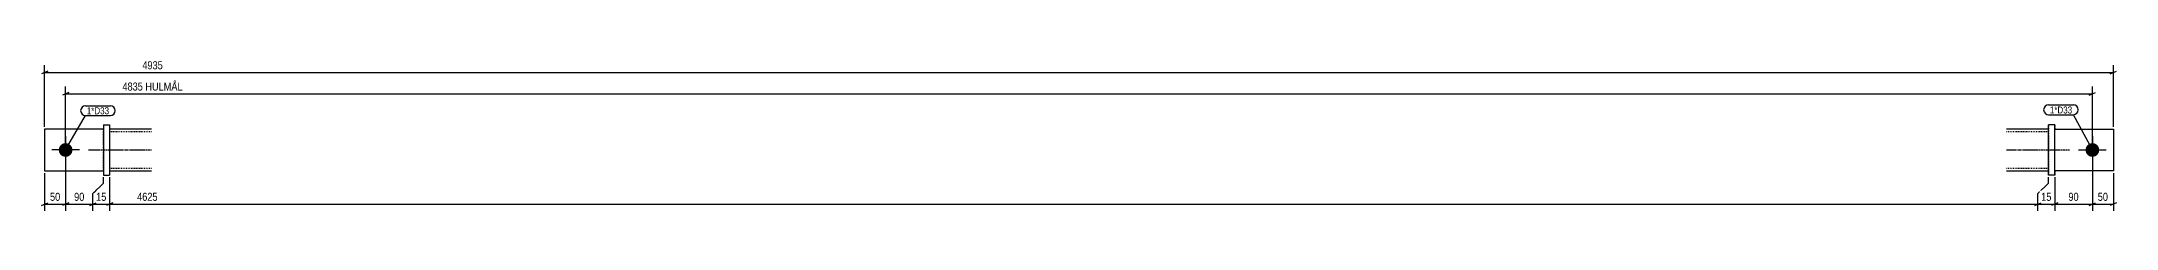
# Model space of a CAD drawing. Header units: millimetres. Extents: x 12 to 15567, y 0 to 373.
# Drawn here: x 10617 to 15567, y 12 to 373 of the extents above; entities that cross this region are included whole.
import ezdxf

# ---------------------------------------------------------------- set-up
doc = ezdxf.new("R2010")
doc.units = ezdxf.units.MM
doc.linetypes.add('DXK_LINE_DOT2', pattern=[3.9198, 1.9599, -1.9599])
doc.linetypes.add('DXK_LINE_DOT3', pattern=[5.9187, 2.979, -0.9799, 0.9799, -0.9799])
for name, color, linetype in [('MÅLSÆTNING', 7, 'Continuous'), ('STÅL', 7, 'Continuous'), ('TEKST', 7, 'Continuous')]:
    doc.layers.add(name, color=color, linetype=linetype)
doc.styles.add('Arial Narrow', font='ARIALN.TTF', dxfattribs={"height": 0.2})

msp = doc.modelspace()

# ---------------------------------------------------------------- hatches: boundary and pattern name
at = {"layer": 'STÅL', "linetype": 'Continuous'}
for points in [[(10674.1, 140.4, -1), (10674.1, 173.4, -1)], [(15509.1, 173.4, -1), (15509.1, 140.4, -1)]]:
    msp.add_hatch(color=96, dxfattribs=at).paths.add_polyline_path(points)

# ---------------------------------------------------------------- linework, layer by layer
at = {"layer": 'MÅLSÆTNING', "color": 7, "linetype": 'Continuous'}
for p, q in [((10624.1, 211.9), (10624.1, 359.3)), ((15559.1, 211.9), (15559.1, 359.3)), ((10631.6, 344.5), (10616.6, 338.5)), ((10674.1, 161.9), (10674.1, 308.6)), ((15509.1, 161.9), (15509.1, 308.6)), ((15551.6, 338.5), (15566.6, 344.5)), ((10681.6, 293.8), (10666.6, 287.8)), ((10674.1, 290.8), (15509.1, 290.8)), ((15501.6, 287.8), (15516.6, 293.8)), ((10674.1, 151.9), (10674.1, 12)), ((15509.1, 151.9), (15509.1, 12)), ((10624.1, 101.9), (10624.1, 12)), ((15559.1, 101.9), (15559.1, 12)), ((10739.1, 53), (10764.1, 78)), ((10739.1, 12), (10739.1, 53)), ((10764.1, 78), (10764.1, 91.9)), ((10779.1, 91.9), (10779.1, 12)), ((10779.1, 91.9), (10779.1, 12)), ((15379.1, 53), (15404.1, 78)), ((15379.1, 53), (15404.1, 78)), ((15379.1, 12), (15379.1, 53)), ((15379.1, 12), (15379.1, 53)), ((15404.1, 78), (15404.1, 91.9)), ((15404.1, 78), (15404.1, 91.9)), ((15419.1, 91.9), (15419.1, 12)), ((15419.1, 91.9), (15419.1, 12)), ((10616.6, 25), (10631.6, 31)), ((10681.6, 31), (10666.6, 25)), ((10731.6, 25), (10746.6, 31)), ((10739.1, 28), (10779.1, 28)), ((10786.6, 31), (10771.6, 25)), ((10786.6, 31), (10771.6, 25)), ((10779.1, 28), (15379.1, 28)), ((15371.6, 25), (15386.6, 31)), ((15371.6, 25), (15386.6, 31)), ((15379.1, 28), (15419.1, 28)), ((15426.6, 31), (15411.6, 25)), ((15501.6, 25), (15516.6, 31)), ((15509.1, 28), (15559.1, 28)), ((15566.6, 31), (15551.6, 25))]:
    msp.add_line(p, q, dxfattribs=at)
at = {"layer": 'STÅL', "color": 2, "linetype": 'Continuous'}
for p, q in [((10624.1, 206.9), (10624.1, 106.9)), ((10764.1, 206.9), (10624.1, 206.9)), ((10764.1, 216.9), (10764.1, 96.9)), ((10764.1, 216.9), (10779.1, 216.9)), ((10779.1, 216.9), (10779.1, 96.9)), ((10879.1, 206.9), (10779.1, 206.9)), ((15404.1, 206.9), (15304.1, 206.9)), ((15419.1, 216.9), (15404.1, 216.9)), ((15404.1, 96.9), (15404.1, 216.9)), ((15419.1, 96.9), (15419.1, 216.9)), ((15419.1, 206.9), (15559.1, 206.9)), ((15559.1, 206.9), (15559.1, 106.9)), ((10624.1, 106.9), (10764.1, 106.9)), ((10779.1, 106.9), (10879.1, 106.9)), ((15304.1, 106.9), (15404.1, 106.9)), ((15559.1, 106.9), (15419.1, 106.9)), ((10764.1, 96.9), (10779.1, 96.9)), ((15419.1, 96.9), (15404.1, 96.9))]:
    msp.add_line(p, q, dxfattribs=at)
at = {"layer": 'STÅL', "color": 7, "linetype": 'DXK_LINE_DOT2'}
for p, q in [((10764.1, 106.9), (10764.1, 206.9)), ((10779.1, 206.9), (10779.1, 106.9)), ((10779.1, 200.9), (10879.1, 200.9)), ((15304.1, 200.9), (15404.1, 200.9)), ((15404.1, 216.9), (15404.1, 96.9)), ((15419.1, 216.9), (15419.1, 206.9)), ((15419.1, 106.9), (15419.1, 206.9)), ((15559.1, 206.9), (15559.1, 106.9)), ((10879.1, 112.9), (10779.1, 112.9)), ((15404.1, 112.9), (15304.1, 112.9)), ((15419.1, 106.9), (15419.1, 96.9))]:
    msp.add_line(p, q, dxfattribs=at)
at = {"layer": 'STÅL', "color": 96, "linetype": 'Continuous'}
for p, q in [((10707.1, 156.9), (10641.1, 156.9)), ((10674.1, 189.9), (10674.1, 123.9)), ((15476.1, 156.9), (15542.1, 156.9)), ((15509.1, 189.9), (15509.1, 123.9))]:
    msp.add_line(p, q, dxfattribs=at)
at = {"layer": 'STÅL', "color": 7, "linetype": 'DXK_LINE_DOT3'}
for p, q in [((10729.1, 156.9), (10879.1, 156.9)), ((15304.1, 156.9), (15454.1, 156.9))]:
    msp.add_line(p, q, dxfattribs=at)

# ---------------------------------------------------------------- wipeouts: each hides what was drawn before it
at = {"color": 0}
for points in [[(10777.9, 242), (10777.9, 259.5), (10724.6, 259.5), (10724.6, 242)], [(15460.8, 243.9), (15460.8, 261.4), (15407.6, 261.4), (15407.6, 243.9)]]:
    msp.add_wipeout(points, dxfattribs=at).dxf.layer = 'TEKST'

# ---------------------------------------------------------------- next in the draw order: wipeouts: each hides what was drawn before it
for points, layer in [([(15377.4, 294.6), (15377.4, 322.6), (10805.7, 322.6), (10805.7, 294.6)], 'MÅLSÆTNING'), ([(10775.3, 31.7), (10775.3, 59.7), (10742.9, 59.7), (10742.9, 31.7)], 'MÅLSÆTNING'), ([(15317.5, 31.7), (15317.5, 59.7), (10840.7, 59.7), (10840.7, 31.7)], 'MÅLSÆTNING'), ([(15550.3, 31.7), (15550.3, 59.7), (15517.9, 59.7), (15517.9, 31.7)], 'MÅLSÆTNING'), ([(10777.9, 242), (10777.9, 259.5), (10724.6, 259.5), (10724.6, 242)], 'TEKST'), ([(15460.8, 243.9), (15460.8, 261.4), (15407.6, 261.4), (15407.6, 243.9)], 'TEKST')]:
    msp.add_wipeout(points, dxfattribs=at).dxf.layer = layer

# ---------------------------------------------------------------- next in the draw order: linework, layer by layer
at = {"layer": 'MÅLSÆTNING', "color": 7, "linetype": 'Continuous'}
for p, q in [((10624.1, 341.5), (15559.1, 341.5)), ((15509.1, 151.9), (15509.1, 12)), ((10739.1, 53), (10764.1, 78)), ((10739.1, 12), (10739.1, 53)), ((10764.1, 78), (10764.1, 91.9)), ((10674.1, 28), (10739.1, 28)), ((10731.6, 25), (10746.6, 31)), ((15419.1, 28), (15509.1, 28)), ((15501.6, 25), (15516.6, 31))]:
    msp.add_line(p, q, dxfattribs=at)
at = {"layer": 'TEKST', "color": 7, "linetype": 'Continuous'}
for p, q in [((10721.6, 262.5), (10780.9, 262.5)), ((15404.6, 264.4), (15463.8, 264.4)), ((10674.1, 156.9), (10721.6, 239)), ((10721.6, 239), (10780.9, 239)), ((15404.6, 240.9), (15463.8, 240.9)), ((15509.1, 156.9), (15463.8, 240.9))]:
    msp.add_line(p, q, dxfattribs=at)
for centre, radius, start, end in [((10721.6, 250.8), 11.7, 90, 270), ((10780.9, 250.8), 11.7, 270, 90), ((15404.6, 252.7), 11.8, 90, 270), ((15463.8, 252.7), 11.7, 270, 90)]:
    msp.add_arc(centre, radius, start, end, dxfattribs=at)

# ---------------------------------------------------------------- next in the draw order: texts
at = {"layer": 'MÅLSÆTNING', "color": 3, "style": 'Arial Narrow'}
for s, height, p in [('4835 HULMÅL', 19.089, (10809.7, 298.6)), ('15', 19.09, (10746.9, 35.8)), ('4625', 19.09, (10844.7, 35.8)), ('50', 19.09, (15521.9, 35.8))]:
    msp.add_text(s, height=height, dxfattribs=at).set_placement(p)
at = {"layer": 'TEKST', "color": 3, "style": 'Arial Narrow'}
for p in [(10724.6, 242), (15407.6, 243.9)]:
    msp.add_text('1*D33', height=16.7, dxfattribs=at).set_placement(p)

# ---------------------------------------------------------------- next in the draw order: wipeouts: each hides what was drawn before it
at = {"color": 0}
for points in [[(15330, 345.3), (15330, 373.3), (10853.2, 373.3), (10853.2, 345.3)], [(10722.8, 31.7), (10722.8, 59.7), (10690.4, 59.7), (10690.4, 31.7)], [(15480.3, 31.7), (15480.3, 59.7), (15447.9, 59.7), (15447.9, 31.7)]]:
    msp.add_wipeout(points, dxfattribs=at).dxf.layer = 'MÅLSÆTNING'

# ---------------------------------------------------------------- next in the draw order: linework, layer by layer
at = {"layer": 'MÅLSÆTNING', "color": 7, "linetype": 'Continuous'}
for p, q in [((10674.1, 151.9), (10674.1, 12)), ((10624.1, 28), (10674.1, 28)), ((10681.6, 31), (10666.6, 25)), ((15426.6, 31), (15411.6, 25))]:
    msp.add_line(p, q, dxfattribs=at)

# ---------------------------------------------------------------- next in the draw order: texts
at = {"layer": 'MÅLSÆTNING', "color": 3, "style": 'Arial Narrow'}
for s, p in [('4935', (10857.2, 349.3)), ('90', (10694.4, 35.8)), ('90', (15451.9, 35.8))]:
    msp.add_text(s, height=19.09, dxfattribs=at).set_placement(p)

# ---------------------------------------------------------------- next in the draw order: wipeouts: each hides what was drawn before it
at = {"color": 0}
for points in [[(10665.3, 31.7), (10665.3, 59.7), (10632.9, 59.7), (10632.9, 31.7)], [(15415.3, 31.7), (15415.3, 59.7), (15382.9, 59.7), (15382.9, 31.7)]]:
    msp.add_wipeout(points, dxfattribs=at).dxf.layer = 'MÅLSÆTNING'

# ---------------------------------------------------------------- next in the draw order: texts
at = {"layer": 'MÅLSÆTNING', "color": 3, "style": 'Arial Narrow'}
for s, p in [('50', (10636.9, 35.8)), ('15', (15386.9, 35.8))]:
    msp.add_text(s, height=19.09, dxfattribs=at).set_placement(p)

doc.saveas('drawing.dxf')
